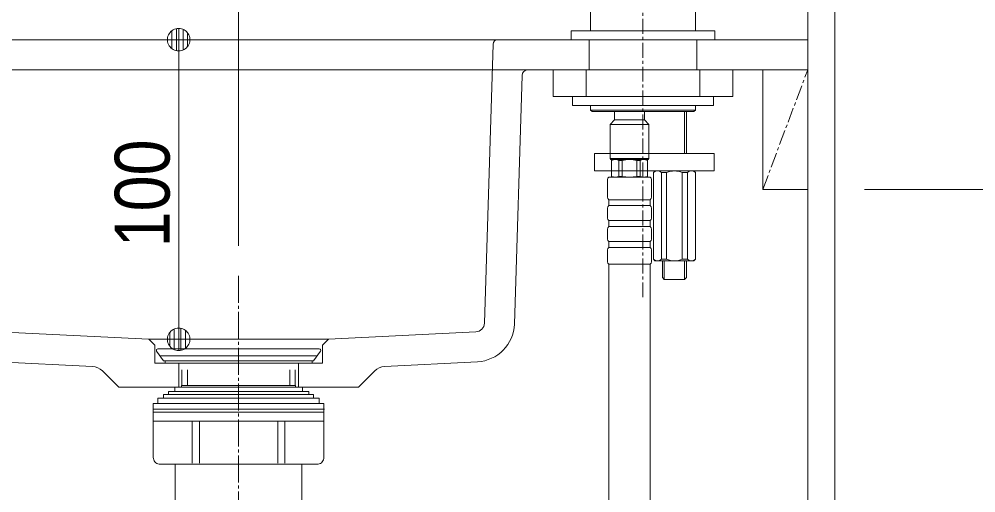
# Model space of a CAD drawing. Units: millimetres, scale not verified. Extents: x -3031 to 3031, y -1522 to 1522.
# Drawn here: x -366 to -46.6, y -231.3 to -73.1 of the extents above; entities that cross this region are included whole.
import ezdxf
from ezdxf.enums import TextEntityAlignment as Align

# ---------------------------------------------------------------- set-up
doc = ezdxf.new("R2010")
doc.units = ezdxf.units.MM
doc.header["$LTSCALE"] = 10
for name, pattern in [('CHAIN1', [8, 5, -1, 1, -1]), ('CHAIN2', [12, 9, -1, 1, -1]), ('DASHED1', [1.8, 1.2, -0.6])]:
    doc.linetypes.add(name, pattern=pattern)
for name, color, linetype, lineweight in [('0-1_5ボウル・キャビネット', 7, 'Continuous', 9), ('0-2_2寸法-1', 7, 'Continuous', 9), ('0-3_0', 7, 'Continuous', 9), ('0-5_4給排水', 7, 'DASHED1', 9)]:
    doc.layers.add(name, color=color, linetype=linetype, lineweight=lineweight)
doc.styles.add('ＭＳ Ｐゴシック', font='')
doc.styles.get('ＭＳ Ｐゴシック').set_extended_font_data('MS PGothic')

# ---------------------------------------------------------------- blocks, each defined once
blk = doc.blocks.new('グループ-14')
at = {"layer": '0-1_5ボウル・キャビネット'}
for p, q in [((4345.5, -800), (6874.5, -800)), ((6830.8, -1746.3), (6859.6, -814.5)), ((6874.5, -800), (7910, -800)), ((7180, -900), (7180, -800)), ((7540, -900), (7540, -800)), ((7910, -800), (7910, -900)), ((6930.7, -1749.4), (6956.4, -919.4)), ((6976.4, -900), (7910, -900)), ((5710, -1800), (4517.8, -1740.4)), ((6310, -1800), (6802.3, -1775.4)), ((5710, -1800), (6310, -1800)), ((5710, -1800), (5730, -1820)), ((5730, -1880), (5730, -1820)), ((6310, -1800), (6290, -1820)), ((6290, -1880), (6290, -1820)), ((5522.5, -1890.7), (4512.8, -1840.3)), ((5730, -1880), (5810, -1880)), ((5810, -1960), (5810, -1880)), ((6210, -1960), (6210, -1880)), ((6290, -1880), (6210, -1880)), ((6497.5, -1890.7), (6807.3, -1875.3)), ((6210, -1960), (5810, -1960))]:
    blk.add_line(p, q, dxfattribs=at)
for points in [[(5810, -1960), (5610, -1960), (5555.3, -1905.3)], [(6210, -1960), (6410, -1960), (6464.7, -1905.3)]]:
    blk.add_lwpolyline(points, dxfattribs=at)
for centre, radius, start, end in [((6874.5, -815), 15, 90, 178.2313), ((6976.4, -920), 20, 90, 178.2313), ((6800.8, -1745.4), 30, 272.8624, 358.2313), ((6800.8, -1745.4), 130, 272.8624, 358.2313), ((5520, -1940.7), 50, 45, 87.1376), ((6500, -1940.7), 50, 92.8624, 135)]:
    blk.add_arc(centre, radius, start, end, dxfattribs=at)
blk = doc.blocks.new('グループ-19')
at = {"layer": '0-5_4給排水', "linetype": 'CHAIN2'}
blk.add_line((6010, -1588.3), (6010, -4102.5), dxfattribs=at)
at = {"layer": '0-5_4給排水', "linetype": 'Continuous'}
for p, q in [((5736.5, -1839.9), (5759.4, -1872.5)), ((5740.6, -1832), (6010, -1832)), ((6279.4, -1832), (6010, -1832)), ((6283.5, -1839.9), (6260.6, -1872.5)), ((5747.5, -1855.5), (6010, -1855.5)), ((5759.4, -1872.5), (6010, -1872.5)), ((5764.7, -1880), (5764.7, -1872.5)), ((5764.7, -1880), (6010, -1880)), ((6272.5, -1855.5), (6010, -1855.5)), ((6260.6, -1872.5), (6010, -1872.5)), ((6255.3, -1880), (6010, -1880)), ((6255.3, -1880), (6255.3, -1872.5)), ((5821, -1902), (5821, -1953)), ((5839, -1902), (5839, -1954.5)), ((6181, -1902), (6181, -1954.5)), ((6199, -1902), (6199, -1953)), ((6010, -1974), (5776, -1974)), ((5776, -1974), (5776, -1984.5)), ((5797, -1960.5), (5797, -1974)), ((5819.5, -1954.5), (6010, -1954.5)), ((5819.5, -1954.5), (5819.5, -1960.5)), ((6200.5, -1954.5), (6010, -1954.5)), ((6010, -1974), (6244, -1974)), ((6200.5, -1954.5), (6200.5, -1960.5)), ((6223, -1960.5), (6223, -1974)), ((6244, -1974), (6244, -1984.5)), ((5740.6, -1996.5), (6010, -1996.5)), ((5740.6, -1996.5), (5740.6, -2014.5)), ((6010, -1984.5), (5759.5, -1984.5)), ((5759.5, -1984.5), (5759.5, -1996.5)), ((6010, -1984.5), (6260.5, -1984.5)), ((6279.4, -1996.5), (6010, -1996.5)), ((6260.5, -1984.5), (6260.5, -1996.5)), ((6279.4, -1996.5), (6279.4, -2014.5)), ((5723.5, -2034), (6010, -2034)), ((6010, -2014.5), (5725, -2014.5)), ((5725, -2194.5), (5725, -2014.5)), ((5725, -2043), (6010, -2043)), ((6010, -2014.5), (6295, -2014.5)), ((6296.5, -2034), (6010, -2034)), ((6295, -2043), (6010, -2043)), ((6295, -2194.5), (6295, -2014.5)), ((5725, -2073), (6010, -2073)), ((5855.5, -2073), (5855.5, -2214)), ((6295, -2073), (6010, -2073)), ((6164.5, -2073), (6164.5, -2214)), ((5879.5, -2076), (5879.5, -2214)), ((6140.5, -2076), (6140.5, -2214)), ((5744.5, -2217), (6010, -2217)), ((5798.5, -2217), (5798.5, -2355)), ((6275.5, -2217), (6010, -2217)), ((6221.5, -2217), (6221.5, -2355))]:
    blk.add_line(p, q, dxfattribs=at)
for points in [[(6011.5, -1960.5), (6010, -1960.5), (5797, -1960.5)], [(6008.5, -1960.5), (6010, -1960.5), (6223, -1960.5)]]:
    blk.add_lwpolyline(points, dxfattribs=at)
for centre, radius, start, end in [((5740.6, -1837), 5, 152.5369, 215.0737), ((5740.6, -1837), 5, 90, 152.5369), ((6279.4, -1837), 5, 27.4631, 90), ((6279.4, -1837), 5, 324.9262, 27.4631), ((5748.3, -2194), 23.3, 181.1965, 220.9717), ((6271.7, -2194), 23.3, 319.0283, 358.8035), ((5748.3, -2194), 23.3, 220.9717, 260.7468), ((6271.7, -2194), 23.3, 279.2532, 319.0283)]:
    blk.add_arc(centre, radius, start, end, dxfattribs=at)
blk = doc.blocks.new('グループ-21')
at = {"layer": '0-1_5ボウル・キャビネット', "linetype": 'CHAIN1'}
blk.add_line((7760, -1300), (7910, -900), dxfattribs=at)
at = {"layer": '0-1_5ボウル・キャビネット'}
blk.add_lwpolyline([(7760, -1300), (7910, -1300), (7910, -900), (7760, -900)], close=True, dxfattribs=at)
blk = doc.blocks.new('_Dot')
at = {"layer": '0-3_0'}
for p, q in [((-5, 0), (-10, 0)), ((4.89, 1), (-4.89, 1)), ((3.99, 3), (-3.99, 3)), ((4.58, -1.99), (-4.58, -1.99)), ((3, -3.99), (-3, -3.99))]:
    blk.add_line(p, q, dxfattribs=at)
for points in [[(5, 0), (4.96, 0.63), (4.84, 1.24), (4.65, 1.84), (4.38, 2.41), (4.05, 2.94), (3.64, 3.42), (3.19, 3.85), (2.68, 4.22), (2.13, 4.52), (1.55, 4.76), (0.94, 4.91), (0.31, 4.99), (-0.31, 4.99), (-0.94, 4.91), (-1.55, 4.76), (-2.13, 4.52), (-2.68, 4.22), (-3.19, 3.85), (-3.64, 3.42), (-4.05, 2.94), (-4.38, 2.41), (-4.65, 1.84), (-4.84, 1.24), (-4.96, 0.63), (-5, 0), (0, 0)], [(-5, 0), (-4.96, -0.63), (-4.84, -1.24), (-4.65, -1.84), (-4.38, -2.41), (-4.05, -2.94), (-3.64, -3.42), (-3.19, -3.85), (-2.68, -4.22), (-2.13, -4.52), (-1.55, -4.76), (-0.94, -4.91), (-0.31, -4.99), (0.31, -4.99), (0.94, -4.91), (1.55, -4.76), (2.13, -4.52), (2.68, -4.22), (3.19, -3.85), (3.64, -3.42), (4.05, -2.94), (4.38, -2.41), (4.65, -1.84), (4.84, -1.24), (4.96, -0.63), (5, 0), (0, 0)]]:
    blk.add_lwpolyline(points, close=True, dxfattribs=at)
blk = doc.blocks.new('グループ-40')
at = {"layer": '0-5_4給排水', "linetype": 'Continuous'}
for p, q in [((7510, 406.6), (7510, 280)), ((7210, 320), (7210, 280)), ((6448.9, -352), (6295.7, -223.4))]:
    blk.add_line(p, q, dxfattribs=at)
for points in [[(6580, 490), (7185, 490), (7185, 320), (7360, 320), (7535, 421), (7535, 590), (7185, 590), (7185, 570), (6580, 570)], [(6623.7, 34.5), (6594.4, 30.2), (6565.7, 22.9), (6537.9, 12.9), (6506.7, -2.3), (6477.4, -20.9), (6449.7, -43.6), (6424.3, -70.2), (6423.4, -71.2), (6174.9, -367.4), (6328.1, -496), (6576.7, -199.7), (6584.9, -191.1), (6594, -183.4), (6604.1, -176.9), (6614.8, -171.7), (6624.1, -168.4), (6633.7, -166), (6643.4, -164.5), (6653.3, -164), (7185, -164), (7185, -770), (7535, -770), (7535, 280), (7185, 280), (7185, 36), (6653.3, 36)], [(7600, -800), (7120, -800), (7120, -770), (7600, -770)]]:
    blk.add_lwpolyline(points, close=True, dxfattribs=at)
for points in [[(7185, 570), (7185, 569.8), (7185.2, 569.2), (7185.4, 568.2), (7185.7, 566.8), (7186.1, 565.1), (7186.5, 563), (7186.9, 560.6), (7187.4, 558), (7187.8, 555), (7188.2, 551.9), (7188.6, 548.5), (7189, 545), (7189.3, 541.4), (7189.5, 537.7), (7189.6, 533.9), (7189.6, 530), (7189.6, 528), (7189.6, 525.9), (7189.4, 522), (7189.2, 518.1), (7188.9, 514.3), (7188.5, 510.8), (7188.1, 507.4), (7187.7, 504.2), (7187.2, 501.4), (7186.8, 498.8), (7186.4, 496.5), (7186, 494.5), (7185.6, 492.9), (7185.4, 491.6), (7185.2, 490.7), (7185, 490.2), (7185, 490)], [(7185, 36), (7185.3, 35.5), (7186.2, 33.9), (7187.6, 31.4), (7189.5, 28), (7191.7, 23.7), (7194.3, 18.5), (7197.2, 12.7), (7200.1, 6.2), (7203.1, -0.9), (7206.1, -8.6), (7208.8, -16.9), (7211.3, -25.6), (7213.4, -34.8), (7215.1, -44.4), (7216.1, -54.2), (7216.4, -64.3), (7216, -74.3), (7215, -84.2), (7213.3, -93.9), (7211.1, -103.2), (7208.6, -112), (7205.8, -120.3), (7202.8, -128), (7199.8, -135.1), (7196.8, -141.5), (7194, -147.2), (7191.5, -152.2), (7189.3, -156.4), (7187.4, -159.7), (7186.1, -162.1), (7185.3, -163.5), (7185, -164)]]:
    blk.add_lwpolyline(points, dxfattribs=at)
blk = doc.blocks.new('グループ-41')
at = {"layer": '0-5_4給排水', "linetype": 'Continuous'}
for p, q in [((7170, -900), (7170, -990)), ((7550, -900), (7550, -990))]:
    blk.add_line(p, q, dxfattribs=at)
blk.add_lwpolyline([(7060, -900), (7660, -900), (7660, -990), (7060, -990)], close=True, dxfattribs=at)
blk = doc.blocks.new('グループ-42')
at = {"layer": '0-5_4給排水', "linetype": 'Continuous'}
for p, q in [((7535, -1035), (7185, -1035)), ((7498.8, -1180.1), (7498.8, -1040)), ((7505, -1180.1), (7505, -1040)), ((7380, -1083), (7250, -1083)), ((7265, -1068), (7365, -1068)), ((7380, -1197), (7250, -1197)), ((7255.4, -1202.9), (7255.4, -1256.1)), ((7291, -1202.9), (7279.4, -1202.9)), ((7279.4, -1202.9), (7279.4, -1256.1)), ((7291, -1202.9), (7291, -1256.1)), ((7339, -1202.9), (7339, -1256.1)), ((7350.6, -1202.9), (7339, -1202.9)), ((7350.6, -1202.9), (7350.6, -1256.1)), ((7374.6, -1256.1), (7374.6, -1202.9)), ((7375, -1202.9), (7374.6, -1202.9)), ((7255.4, -1236.1), (7255, -1236.1)), ((7375, -1236.1), (7374.6, -1236.1)), ((7421.7, -1243.1), (7421.7, -1533.1)), ((7439, -1243.1), (7421.7, -1243.1)), ((7439, -1243.1), (7439, -1533.1)), ((7491, -1243.1), (7491, -1533.1)), ((7508.3, -1243.1), (7491, -1243.1)), ((7508.3, -1243.1), (7508.3, -1533.1)), ((7241.5, -1326), (7241.5, -1267)), ((7245.5, -1259), (7384.5, -1259)), ((7279.4, -1256.1), (7291, -1256.1)), ((7339, -1256.1), (7350.6, -1256.1)), ((7388.5, -1267), (7388.5, -1326)), ((7245.5, -1354), (7245.5, -1334)), ((7384.5, -1354), (7384.5, -1334)), ((7241.5, -1396), (7241.5, -1362)), ((7388.5, -1362), (7388.5, -1396)), ((7245.5, -1424), (7245.5, -1404)), ((7384.5, -1424), (7384.5, -1404)), ((7241.5, -1432), (7241.5, -1466)), ((7388.5, -1466), (7388.5, -1432)), ((7245.5, -1494), (7245.5, -1474)), ((7384.5, -1494), (7384.5, -1474)), ((7241.5, -1541), (7241.5, -1502)), ((7388.5, -1502), (7388.5, -1541)), ((7246.5, -3907), (7246.5, -1549)), ((7383.5, -3907), (7383.5, -1549)), ((7421.7, -1533.1), (7439, -1533.1)), ((7431.2, -1600), (7431.2, -1538.1)), ((7491, -1533.1), (7508.3, -1533.1)), ((7498.8, -1600), (7498.8, -1538.1))]:
    blk.add_line(p, q, dxfattribs=at)
for points in [[(7595, -1020), (7595, -990), (7360, -990), (7125, -990), (7125, -1020)], [(7198, -1180), (7598, -1180), (7598, -1238), (7198, -1238)]]:
    blk.add_lwpolyline(points, close=True, dxfattribs=at)
for points in [[(7185, -1020), (7185, -1035), (7190, -1040), (7530, -1040), (7535, -1035), (7535, -1020)], [(7365, -1040), (7365, -1068), (7380, -1083), (7380, -1197), (7377, -1200), (7253, -1200), (7250, -1197), (7250, -1083), (7265, -1068), (7265, -1040)], [(7260, -1200), (7255, -1202.9), (7255, -1256.1), (7260, -1259)], [(7370, -1200), (7375, -1202.9), (7375, -1256.1), (7370, -1259)], [(7400, -1238.1), (7395, -1243.1), (7395, -1533.1), (7400, -1538.1), (7530, -1538.1), (7535, -1533.1), (7535, -1243.1), (7530, -1238.1)], [(7384.5, -1334), (7315, -1334), (7245.5, -1334)], [(7245.5, -1354), (7315, -1354), (7384.5, -1354)], [(7384.5, -1404), (7315, -1404), (7245.5, -1404)], [(7384.5, -1424), (7315, -1424), (7245.5, -1424)], [(7245.5, -1474), (7315, -1474), (7384.5, -1474)], [(7245.5, -1494), (7315, -1494), (7384.5, -1494)], [(7384.5, -1549), (7315, -1549), (7245.5, -1549)], [(7425, -1538.1), (7425, -1593.7), (7431.2, -1600), (7498.8, -1600), (7505, -1593.7), (7505, -1538.1)]]:
    blk.add_lwpolyline(points, dxfattribs=at)
for centre, radius, start, end in [((7267.4, -1226.3), 26.3, 62.9249, 117.0751), ((7315, -1301), 101, 90, 103.7292), ((7315, -1301), 101, 76.2708, 90), ((7362.6, -1226.3), 26.3, 62.9249, 117.0751), ((7408.3, -1258.4), 20.3, 48.9332, 131.0668), ((7465, -1308.1), 70, 90, 111.7868), ((7465, -1308.1), 70, 68.2132, 90), ((7521.7, -1258.4), 20.3, 48.9332, 131.0668), ((7251.5, -1267), 10, 126.8699, 180), ((7267.4, -1232.7), 26.3, 242.9249, 297.0751), ((7315, -1158), 101, 256.2709, 270), ((7315, -1158), 101, 270, 283.7291), ((7362.6, -1232.7), 26.3, 242.9249, 297.0751), ((7378.5, -1267), 10, 0, 53.1301), ((7251.5, -1326), 10, 180, 233.1301), ((7378.5, -1326), 10, 306.8699, 0), ((7251.5, -1362), 10, 126.8699, 180), ((7378.5, -1362), 10, 0, 53.1301), ((7251.5, -1396), 10, 180, 233.1301), ((7378.5, -1396), 10, 306.8699, 0), ((7378.5, -1396), 10, 306.8699, 0), ((7251.5, -1432), 10, 126.8699, 180), ((7378.5, -1432), 10, 0, 53.1301), ((7251.5, -1466), 10, 180, 233.1301), ((7378.5, -1466), 10, 306.8699, 0), ((7251.5, -1502), 10, 126.8699, 180), ((7378.5, -1502), 10, 0, 53.1301), ((7251.5, -1541), 10, 180, 233.1301), ((7378.5, -1541), 10, 306.8699, 0), ((7408.3, -1517.8), 20.3, 228.9332, 311.0668), ((7465, -1468.1), 70, 248.2132, 270), ((7465, -1468.1), 70, 270, 291.7868), ((7521.7, -1517.8), 20.3, 228.9332, 311.0668)]:
    blk.add_arc(centre, radius, start, end, dxfattribs=at)
blk = doc.blocks.new('グループ-43')
at = {"layer": '0-5_4給排水', "linetype": 'CHAIN1'}
blk.add_line((7360, 790), (7360, -1660), dxfattribs=at)
at = {"layer": '0-5_4給排水'}
for name in ['グループ-40', 'グループ-41', 'グループ-42']:
    blk.add_blockref(name, (0, 0), dxfattribs=at)

msp = doc.modelspace()

# ---------------------------------------------------------------- linework, layer by layer
at = {"layer": '0-1_5ボウル・キャビネット'}
msp.add_line((-102.75, -900), (-102.75, 200), dxfattribs=at)
msp.add_lwpolyline([(-543.75, -900), (-93.75, -900), (-93.75, 200)], dxfattribs=at)
msp.add_lwpolyline([(-482.75, -90), (-102.75, -90), (-102.75, -900), (-482.75, -900)], close=True, dxfattribs=at)
at = {"layer": '0-2_2寸法-1'}
for p, q in [((-292.75, -148.83), (-292.75, 139)), ((-312.75, -87.5), (-312.75, -172.5)), ((-83.75, -130), (116.25, -130))]:
    msp.add_line(p, q, dxfattribs=at)

# ---------------------------------------------------------------- block references
at = {"layer": '0-1_5ボウル・キャビネット', "xscale": 0.1, "yscale": 0.1}
for name in ['グループ-14', 'グループ-21']:
    msp.add_blockref(name, (-893.75, 0), dxfattribs=at)
at = {"layer": '0-2_2寸法-1', "xscale": 0.7503418, "yscale": 0.7503418}
for p, rotation in [((-312.75, -80), 90), ((-312.75, -180), 270)]:
    msp.add_blockref('_Dot', p, dxfattribs=dict(at, rotation=rotation))
at = {"layer": '0-5_4給排水', "xscale": 0.1, "yscale": 0.1}
for name in ['グループ-43', 'グループ-19']:
    msp.add_blockref(name, (-893.75, 0), dxfattribs=at)

# ---------------------------------------------------------------- texts
at = {"layer": '0-2_2寸法-1', "style": 'ＭＳ Ｐゴシック', "width": 0.9}
msp.add_text('100', height=18.33, rotation=90, dxfattribs=at).set_placement((-310.27, -149.31), align=Align.BOTTOM_LEFT)

doc.saveas('drawing.dxf')
